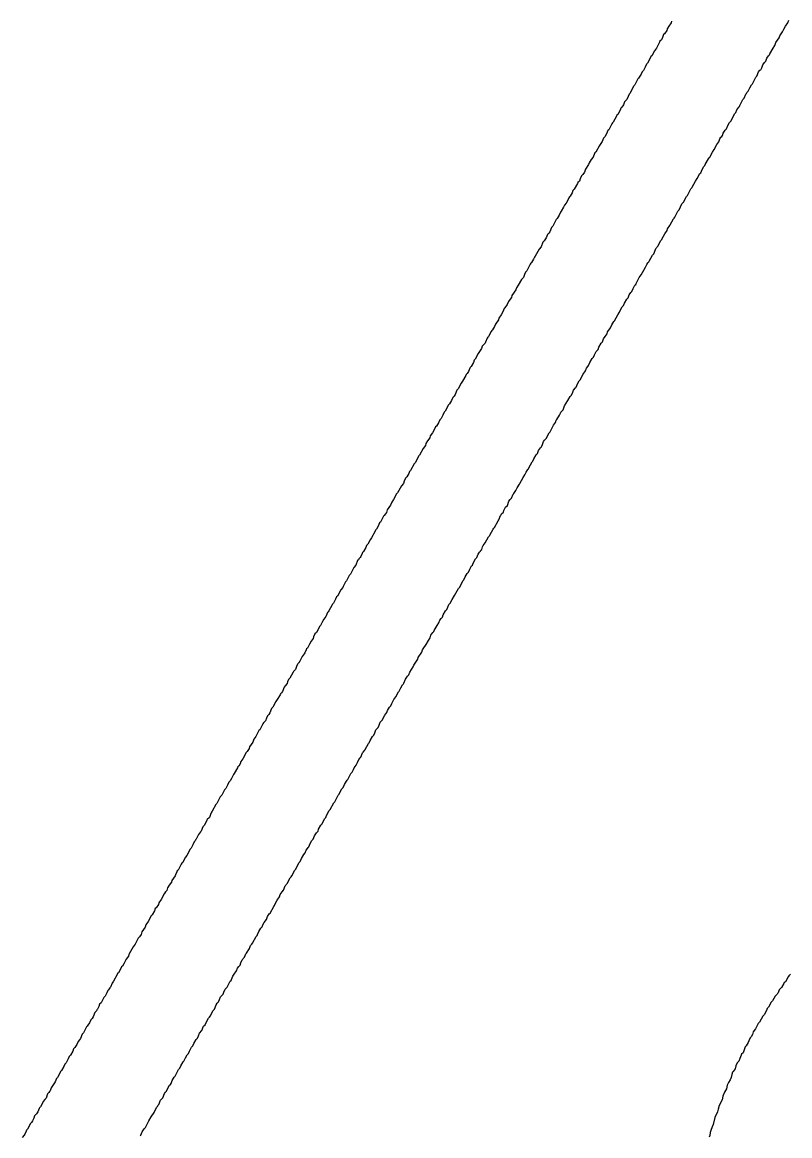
# Model space of a CAD drawing. Header units: inches. Extents: x 0 to 5379, y 0 to 5429.
# Drawn here: x 173.422 to 175.35, y 125.685 to 128.483 of the extents above; entities that cross this region are included whole.
import ezdxf

# ---------------------------------------------------------------- set-up
doc = ezdxf.new("R2010")
doc.units = ezdxf.units.IN
doc.layers.add('Bottom Overlay', color=54, linetype='Continuous')

msp = doc.modelspace()

# ---------------------------------------------------------------- linework, layer by layer
at = {"layer": 'Bottom Overlay'}
for p, q in [((175.0534, 128.4856), (175.0523, 128.4811)), ((175.3453, 128.4811), (175.3481, 128.4884)), ((175.041, 128.462), (175.0354, 128.4541)), ((175.0422, 128.4665), (175.041, 128.462)), ((175.0467, 128.4732), (175.0422, 128.4665)), ((175.0523, 128.4811), (175.0467, 128.4732)), ((175.325, 128.4484), (175.3323, 128.4591)), ((175.3323, 128.4591), (175.3351, 128.4653)), ((175.3351, 128.4653), (175.3396, 128.4732)), ((175.3396, 128.4732), (175.3453, 128.4811)), ((175.023, 128.4327), (175.0151, 128.418)), ((175.0241, 128.4349), (175.023, 128.4327)), ((175.0281, 128.4389), (175.0241, 128.4349)), ((175.0303, 128.4445), (175.0281, 128.4389)), ((175.0331, 128.4518), (175.0303, 128.4445)), ((175.0354, 128.4541), (175.0331, 128.4518)), ((175.3126, 128.4248), (175.3154, 128.4321)), ((175.3154, 128.4321), (175.3239, 128.4439)), ((175.3239, 128.4439), (175.325, 128.4484)), ((175.0038, 128.3988), (175.0016, 128.3966)), ((175.0106, 128.4112), (175.0038, 128.3988)), ((175.0151, 128.418), (175.0106, 128.4112)), ((175.2929, 128.3927), (175.2968, 128.3988)), ((175.2968, 128.3988), (175.2991, 128.4011)), ((175.2991, 128.4011), (175.3002, 128.4034)), ((175.3002, 128.4034), (175.3081, 128.418)), ((175.3081, 128.418), (175.3126, 128.4248)), ((174.9903, 128.3774), (174.9869, 128.3696)), ((174.9926, 128.3797), (174.9903, 128.3774)), ((175.0005, 128.3943), (174.9926, 128.3797)), ((175.0016, 128.3966), (175.0005, 128.3943)), ((175.2799, 128.3684), (175.2827, 128.3757)), ((175.2827, 128.3757), (175.2867, 128.3819)), ((175.2867, 128.3819), (175.2901, 128.3853)), ((175.2901, 128.3853), (175.2929, 128.3927)), ((174.9723, 128.3448), (174.97, 128.3425)), ((174.9768, 128.3526), (174.9723, 128.3448)), ((174.9791, 128.3583), (174.9768, 128.3526)), ((174.9824, 128.3617), (174.9791, 128.3583)), ((174.9869, 128.3696), (174.9824, 128.3617)), ((175.2563, 128.3279), (175.2653, 128.3448)), ((175.2653, 128.3448), (175.2675, 128.347)), ((175.2675, 128.347), (175.272, 128.3583)), ((175.272, 128.3583), (175.2749, 128.3622)), ((175.2749, 128.3622), (175.2771, 128.3634)), ((175.2771, 128.3634), (175.2799, 128.3684)), ((174.9576, 128.3211), (174.9486, 128.3042)), ((174.9588, 128.3234), (174.9576, 128.3211)), ((174.961, 128.3256), (174.9588, 128.3234)), ((174.9689, 128.3403), (174.961, 128.3256)), ((174.97, 128.3425), (174.9689, 128.3403)), ((175.2461, 128.3098), (175.2495, 128.3177)), ((175.2495, 128.3177), (175.254, 128.3256)), ((175.254, 128.3256), (175.2563, 128.3279)), ((174.9413, 128.289), (174.9351, 128.2828)), ((174.9441, 128.2963), (174.9413, 128.289)), ((174.9464, 128.3019), (174.9441, 128.2963)), ((174.9486, 128.3042), (174.9464, 128.3019)), ((175.2247, 128.2738), (175.2326, 128.2884)), ((175.2326, 128.2884), (175.236, 128.2918)), ((175.236, 128.2918), (175.2399, 128.3025)), ((175.2399, 128.3025), (175.2416, 128.3042)), ((175.2416, 128.3042), (175.2427, 128.3064)), ((175.2427, 128.3064), (175.2461, 128.3098)), ((174.925, 128.2648), (174.9216, 128.2569)), ((174.9261, 128.267), (174.925, 128.2648)), ((174.9283, 128.2693), (174.9261, 128.267)), ((174.9323, 128.2755), (174.9283, 128.2693)), ((174.9351, 128.2828), (174.9323, 128.2755)), ((175.2146, 128.2557), (175.2174, 128.2631)), ((175.2174, 128.2631), (175.2219, 128.2698)), ((175.2219, 128.2698), (175.2236, 128.2715)), ((175.2236, 128.2715), (175.2247, 128.2738)), ((174.9069, 128.2321), (174.9047, 128.2298)), ((174.9148, 128.2467), (174.9069, 128.2321)), ((174.9159, 128.249), (174.9148, 128.2467)), ((174.9182, 128.2512), (174.9159, 128.249)), ((174.9216, 128.2569), (174.9182, 128.2512)), ((175.1954, 128.2253), (175.1988, 128.2309)), ((175.1988, 128.2309), (175.2033, 128.2355)), ((175.2033, 128.2355), (175.2056, 128.2411)), ((175.2056, 128.2411), (175.2123, 128.2535)), ((175.2123, 128.2535), (175.2146, 128.2557)), ((174.8934, 128.2107), (174.89, 128.2028)), ((174.8957, 128.2129), (174.8934, 128.2107)), ((174.9036, 128.2276), (174.8957, 128.2129)), ((174.9047, 128.2298), (174.9036, 128.2276)), ((175.1808, 128.1983), (175.183, 128.2039)), ((175.183, 128.2039), (175.1875, 128.2118)), ((175.1875, 128.2118), (175.1909, 128.2152)), ((175.1909, 128.2152), (175.1954, 128.2253)), ((174.8743, 128.1757), (174.872, 128.1735)), ((174.8788, 128.1836), (174.8743, 128.1757)), ((174.8821, 128.1915), (174.8788, 128.1836)), ((174.8855, 128.1949), (174.8821, 128.1915)), ((174.89, 128.2028), (174.8855, 128.1949)), ((175.1605, 128.1633), (175.1672, 128.1757)), ((175.1672, 128.1757), (175.1717, 128.1825)), ((175.1717, 128.1825), (175.1746, 128.1898)), ((175.1746, 128.1898), (175.1774, 128.1938)), ((175.1774, 128.1938), (175.1796, 128.196)), ((175.1796, 128.196), (175.1808, 128.1983)), ((174.8607, 128.1543), (174.8574, 128.1464)), ((174.863, 128.1566), (174.8607, 128.1543)), ((174.872, 128.1735), (174.863, 128.1566)), ((175.1492, 128.1442), (175.156, 128.1566)), ((175.156, 128.1566), (175.1605, 128.1633)), ((174.845, 128.125), (174.8371, 128.1138)), ((174.8461, 128.1295), (174.845, 128.125)), ((174.8512, 128.138), (174.8461, 128.1295)), ((174.8562, 128.1442), (174.8512, 128.138)), ((174.8574, 128.1464), (174.8562, 128.1442)), ((175.1301, 128.1126), (175.1346, 128.1205)), ((175.1346, 128.1205), (175.1368, 128.1228)), ((175.1368, 128.1228), (175.1379, 128.125)), ((175.1379, 128.125), (175.1458, 128.1397)), ((175.1458, 128.1397), (175.1481, 128.1419)), ((175.1481, 128.1419), (175.1492, 128.1442)), ((174.8269, 128.0969), (174.8241, 128.0895)), ((174.8303, 128.1002), (174.8269, 128.0969)), ((174.8343, 128.1064), (174.8303, 128.1002)), ((174.8371, 128.1138), (174.8343, 128.1064)), ((175.1177, 128.0901), (175.1244, 128.1025)), ((175.1244, 128.1025), (175.1267, 128.1047)), ((175.1267, 128.1047), (175.1301, 128.1126)), ((174.8089, 128.063), (174.8055, 128.0597)), ((174.8168, 128.0777), (174.8089, 128.063)), ((174.8179, 128.0799), (174.8168, 128.0777)), ((174.8219, 128.0839), (174.8179, 128.0799)), ((174.8241, 128.0895), (174.8219, 128.0839)), ((175.094, 128.0495), (175.1019, 128.0642)), ((175.1019, 128.0642), (175.1041, 128.0664)), ((175.1041, 128.0664), (175.1053, 128.0687)), ((175.1053, 128.0687), (175.1131, 128.0833)), ((175.1131, 128.0833), (175.1177, 128.0901)), ((174.7954, 128.0416), (174.792, 128.0337)), ((174.7965, 128.0439), (174.7954, 128.0416)), ((174.7988, 128.0461), (174.7965, 128.0439)), ((174.8033, 128.054), (174.7988, 128.0461)), ((174.8055, 128.0597), (174.8033, 128.054)), ((175.0839, 128.0315), (175.0872, 128.0394)), ((175.0872, 128.0394), (175.0906, 128.045)), ((175.0906, 128.045), (175.0929, 128.0473)), ((175.0929, 128.0473), (175.094, 128.0495)), ((174.7762, 128.0078), (174.774, 128.0056)), ((174.7819, 128.018), (174.7762, 128.0078)), ((174.7841, 128.0236), (174.7819, 128.018)), ((174.7886, 128.0281), (174.7841, 128.0236)), ((174.792, 128.0337), (174.7886, 128.0281)), ((175.0613, 127.9932), (175.0692, 128.0078)), ((175.0692, 128.0078), (175.0726, 128.0112)), ((175.0726, 128.0112), (175.076, 128.0191)), ((175.076, 128.0191), (175.0788, 128.0264)), ((175.0788, 128.0264), (175.0839, 128.0315)), ((174.7627, 127.9853), (174.7548, 127.9706)), ((174.7638, 127.9875), (174.7627, 127.9853)), ((174.7661, 127.9898), (174.7638, 127.9875)), ((174.7706, 127.9977), (174.7661, 127.9898)), ((174.774, 128.0056), (174.7706, 127.9977)), ((175.05, 127.974), (175.0579, 127.9887)), ((175.0579, 127.9887), (175.0602, 127.9909)), ((175.0602, 127.9909), (175.0613, 127.9932)), ((174.7447, 127.9526), (174.7413, 127.9492)), ((174.7475, 127.9566), (174.7447, 127.9526)), ((174.7514, 127.9673), (174.7475, 127.9566)), ((174.7548, 127.9706), (174.7514, 127.9673)), ((175.0298, 127.9391), (175.0365, 127.9515)), ((175.0365, 127.9515), (175.0422, 127.9594)), ((175.0422, 127.9594), (175.0433, 127.9639)), ((175.0433, 127.9639), (175.0489, 127.9718)), ((175.0489, 127.9718), (175.05, 127.974)), ((174.73, 127.9301), (174.7255, 127.9188)), ((174.7334, 127.9335), (174.73, 127.9301)), ((174.7379, 127.9413), (174.7334, 127.9335)), ((174.7413, 127.9492), (174.7379, 127.9413)), ((175.0196, 127.9211), (175.0219, 127.9267)), ((175.0219, 127.9267), (175.0264, 127.9346)), ((175.0264, 127.9346), (175.0286, 127.9368)), ((175.0286, 127.9368), (175.0298, 127.9391)), ((174.7109, 127.8951), (174.7086, 127.8929)), ((174.7204, 127.9126), (174.7109, 127.8951)), ((174.7255, 127.9188), (174.7204, 127.9126)), ((174.9971, 127.8828), (175.005, 127.8974)), ((175.005, 127.8974), (175.0084, 127.9008)), ((175.0084, 127.9008), (175.0129, 127.9121)), ((175.0129, 127.9121), (175.014, 127.9143)), ((175.014, 127.9143), (175.0162, 127.9166)), ((175.0162, 127.9166), (175.0174, 127.9188)), ((175.0174, 127.9188), (175.0196, 127.9211)), ((174.6985, 127.8749), (174.6895, 127.858)), ((174.6996, 127.8771), (174.6985, 127.8749)), ((174.7018, 127.8794), (174.6996, 127.8771)), ((174.7064, 127.8873), (174.7018, 127.8794)), ((174.7086, 127.8929), (174.7064, 127.8873)), ((174.9881, 127.867), (174.9909, 127.8743)), ((174.9909, 127.8743), (174.9937, 127.8782)), ((174.9937, 127.8782), (174.996, 127.8805)), ((174.996, 127.8805), (174.9971, 127.8828)), ((174.681, 127.8416), (174.6759, 127.8366)), ((174.6838, 127.8489), (174.681, 127.8416)), ((174.6861, 127.8546), (174.6838, 127.8489)), ((174.6895, 127.858), (174.6861, 127.8546)), ((174.9644, 127.8264), (174.9723, 127.8411)), ((174.9723, 127.8411), (174.9768, 127.8478)), ((174.9768, 127.8478), (174.9836, 127.8602)), ((174.9836, 127.8602), (174.9881, 127.867)), ((174.6635, 127.8151), (174.6624, 127.8106)), ((174.668, 127.8219), (174.6635, 127.8151)), ((174.6759, 127.8366), (174.668, 127.8219)), ((174.9531, 127.8061), (174.9565, 127.814)), ((174.9565, 127.814), (174.961, 127.8219)), ((174.961, 127.8219), (174.9633, 127.8242)), ((174.9633, 127.8242), (174.9644, 127.8264)), ((174.6455, 127.7836), (174.6433, 127.7813)), ((174.6511, 127.7915), (174.6455, 127.7836)), ((174.6523, 127.796), (174.6511, 127.7915)), ((174.6624, 127.8106), (174.6523, 127.796)), ((174.9351, 127.7768), (174.9407, 127.787)), ((174.9407, 127.787), (174.9441, 127.7904)), ((174.9441, 127.7904), (174.9469, 127.7977)), ((174.9469, 127.7977), (174.9509, 127.8039)), ((174.9509, 127.8039), (174.9531, 127.8061)), ((174.6297, 127.7554), (174.6252, 127.7475)), ((174.6331, 127.7633), (174.6297, 127.7554)), ((174.6348, 127.765), (174.6331, 127.7633)), ((174.6404, 127.774), (174.6348, 127.765)), ((174.6433, 127.7813), (174.6404, 127.774)), ((174.9227, 127.7543), (174.925, 127.7599)), ((174.925, 127.7599), (174.9295, 127.7678)), ((174.9295, 127.7678), (174.9329, 127.7712)), ((174.9329, 127.7712), (174.9351, 127.7768)), ((174.6185, 127.7351), (174.6111, 127.7244)), ((174.6196, 127.7396), (174.6185, 127.7351)), ((174.6252, 127.7475), (174.6196, 127.7396)), ((174.903, 127.7222), (174.9086, 127.7312)), ((174.9086, 127.7312), (174.9103, 127.7329)), ((174.9103, 127.7329), (174.9182, 127.7475)), ((174.9182, 127.7475), (174.9227, 127.7543)), ((174.6004, 127.7058), (174.5937, 127.6934)), ((174.6016, 127.7081), (174.6004, 127.7058)), ((174.6038, 127.7103), (174.6016, 127.7081)), ((174.6083, 127.7182), (174.6038, 127.7103)), ((174.6111, 127.7244), (174.6083, 127.7182)), ((174.8867, 127.6934), (174.8912, 127.7002)), ((174.8912, 127.7002), (174.8923, 127.7047)), ((174.8923, 127.7047), (174.8979, 127.7126)), ((174.8979, 127.7126), (174.9002, 127.7149)), ((174.9002, 127.7149), (174.903, 127.7222)), ((174.5847, 127.6765), (174.5796, 127.6703)), ((174.5858, 127.6788), (174.5847, 127.6765)), ((174.5903, 127.6889), (174.5858, 127.6788)), ((174.5914, 127.6912), (174.5903, 127.6889)), ((174.5937, 127.6934), (174.5914, 127.6912)), ((174.8709, 127.6664), (174.8765, 127.6765)), ((174.8765, 127.6765), (174.8799, 127.6799)), ((174.8799, 127.6799), (174.8827, 127.6872)), ((174.8827, 127.6872), (174.8867, 127.6934)), ((174.5678, 127.6506), (174.5599, 127.636)), ((174.5689, 127.6529), (174.5678, 127.6506)), ((174.5711, 127.6551), (174.5689, 127.6529)), ((174.5756, 127.663), (174.5711, 127.6551)), ((174.5779, 127.6686), (174.5756, 127.663)), ((174.5796, 127.6703), (174.5779, 127.6686)), ((174.8574, 127.6416), (174.8596, 127.6472)), ((174.8596, 127.6472), (174.8641, 127.6551)), ((174.8641, 127.6551), (174.8675, 127.6585)), ((174.8675, 127.6585), (174.8686, 127.6608)), ((174.8686, 127.6608), (174.8709, 127.6664)), ((174.5475, 127.6157), (174.5463, 127.6134)), ((174.5497, 127.6179), (174.5475, 127.6157)), ((174.5554, 127.6281), (174.5497, 127.6179)), ((174.5576, 127.6337), (174.5554, 127.6281)), ((174.5599, 127.636), (174.5576, 127.6337)), ((174.8399, 127.614), (174.8427, 127.6179)), ((174.8427, 127.6179), (174.845, 127.6202)), ((174.845, 127.6202), (174.8483, 127.6281)), ((174.8483, 127.6281), (174.854, 127.6382)), ((174.854, 127.6382), (174.8574, 127.6416)), ((174.5362, 127.5954), (174.5283, 127.5808)), ((174.5373, 127.5977), (174.5362, 127.5954)), ((174.5396, 127.5999), (174.5373, 127.5977)), ((174.543, 127.6055), (174.5396, 127.5999)), ((174.5463, 127.6134), (174.543, 127.6055)), ((174.8247, 127.5853), (174.8269, 127.5909)), ((174.8269, 127.5909), (174.8314, 127.5988)), ((174.8314, 127.5988), (174.8371, 127.6067)), ((174.8371, 127.6067), (174.8399, 127.614)), ((174.517, 127.5616), (174.5137, 127.5582)), ((174.5249, 127.5762), (174.517, 127.5616)), ((174.5261, 127.5785), (174.5249, 127.5762)), ((174.5283, 127.5808), (174.5261, 127.5785)), ((174.8066, 127.5582), (174.8117, 127.5644)), ((174.8117, 127.5644), (174.8134, 127.5661)), ((174.8134, 127.5661), (174.8168, 127.574)), ((174.8168, 127.574), (174.8213, 127.5819)), ((174.8213, 127.5819), (174.8247, 127.5853)), ((174.5001, 127.5323), (174.4956, 127.5244)), ((174.5035, 127.5402), (174.5001, 127.5323)), ((174.5069, 127.5436), (174.5035, 127.5402)), ((174.5097, 127.5475), (174.5069, 127.5436)), ((174.5137, 127.5582), (174.5097, 127.5475)), ((174.7841, 127.5188), (174.7931, 127.5323)), ((174.7931, 127.5323), (174.7988, 127.5424)), ((174.7988, 127.5424), (174.8021, 127.5458)), ((174.8021, 127.5458), (174.8055, 127.5537)), ((174.8055, 127.5537), (174.8066, 127.5582)), ((174.4844, 127.5053), (174.4821, 127.503)), ((174.4889, 127.5131), (174.4844, 127.5053)), ((174.4923, 127.521), (174.4889, 127.5131)), ((174.4956, 127.5244), (174.4923, 127.521)), ((174.7751, 127.503), (174.7807, 127.5086)), ((174.7807, 127.5086), (174.783, 127.5143)), ((174.783, 127.5143), (174.7841, 127.5188)), ((174.4675, 127.476), (174.463, 127.4681)), ((174.4708, 127.4838), (174.4675, 127.476)), ((174.4742, 127.4872), (174.4708, 127.4838)), ((174.4787, 127.4951), (174.4742, 127.4872)), ((174.4821, 127.503), (174.4787, 127.4951)), ((174.7571, 127.4703), (174.7616, 127.4771)), ((174.7616, 127.4771), (174.7638, 127.4827)), ((174.7638, 127.4827), (174.765, 127.485)), ((174.765, 127.485), (174.7717, 127.4951)), ((174.7717, 127.4951), (174.774, 127.5008)), ((174.774, 127.5008), (174.7751, 127.503)), ((174.4528, 127.4512), (174.4472, 127.4433)), ((174.4596, 127.4636), (174.4528, 127.4512)), ((174.4607, 127.4658), (174.4596, 127.4636)), ((174.463, 127.4681), (174.4607, 127.4658)), ((174.7379, 127.4365), (174.7458, 127.4512)), ((174.7458, 127.4512), (174.7481, 127.4534)), ((174.7481, 127.4534), (174.7571, 127.4703)), ((174.4348, 127.4196), (174.4292, 127.4117)), ((174.4359, 127.4241), (174.4348, 127.4196)), ((174.4404, 127.4309), (174.4359, 127.4241)), ((174.4461, 127.4388), (174.4404, 127.4309)), ((174.4472, 127.4433), (174.4461, 127.4388)), ((174.7266, 127.4162), (174.7289, 127.4219)), ((174.7289, 127.4219), (174.7317, 127.4292)), ((174.7317, 127.4292), (174.7345, 127.4331)), ((174.7345, 127.4331), (174.7379, 127.4365)), ((174.4179, 127.3926), (174.4168, 127.3903)), ((174.4201, 127.3948), (174.4179, 127.3926)), ((174.4292, 127.4117), (174.4201, 127.3948)), ((174.7075, 127.3858), (174.7131, 127.396)), ((174.7131, 127.396), (174.7165, 127.3993)), ((174.7165, 127.3993), (174.7193, 127.4067)), ((174.7193, 127.4067), (174.7238, 127.4134)), ((174.7238, 127.4134), (174.7266, 127.4162)), ((174.4066, 127.3734), (174.3976, 127.3565)), ((174.4089, 127.3757), (174.4066, 127.3734)), ((174.4168, 127.3903), (174.4089, 127.3757)), ((174.6951, 127.3633), (174.703, 127.3779)), ((174.703, 127.3779), (174.7052, 127.3802)), ((174.7052, 127.3802), (174.7075, 127.3858)), ((174.3852, 127.3374), (174.3818, 127.3295)), ((174.3886, 127.3407), (174.3852, 127.3374)), ((174.3931, 127.3486), (174.3886, 127.3407)), ((174.3953, 127.3543), (174.3931, 127.3486)), ((174.3976, 127.3565), (174.3953, 127.3543)), ((174.6725, 127.3238), (174.6804, 127.3385)), ((174.6804, 127.3385), (174.6849, 127.3452)), ((174.6849, 127.3452), (174.6878, 127.3526)), ((174.6878, 127.3526), (174.6923, 127.3593)), ((174.6923, 127.3593), (174.694, 127.361)), ((174.694, 127.361), (174.6951, 127.3633)), ((174.3745, 127.3176), (174.3649, 127.3002)), ((174.3796, 127.3238), (174.3745, 127.3176)), ((174.3818, 127.3295), (174.3796, 127.3238)), ((174.6624, 127.3058), (174.6652, 127.3131)), ((174.6652, 127.3131), (174.6709, 127.3221)), ((174.6709, 127.3221), (174.6725, 127.3238)), ((174.3548, 127.2833), (174.3503, 127.2765)), ((174.3627, 127.2979), (174.3548, 127.2833)), ((174.3649, 127.3002), (174.3627, 127.2979)), ((174.6449, 127.2793), (174.6478, 127.2833)), ((174.6478, 127.2833), (174.6511, 127.2866)), ((174.6511, 127.2866), (174.6557, 127.2968)), ((174.6557, 127.2968), (174.6568, 127.299)), ((174.6568, 127.299), (174.659, 127.3013)), ((174.659, 127.3013), (174.6602, 127.3036)), ((174.6602, 127.3036), (174.6624, 127.3058)), ((174.339, 127.2574), (174.3373, 127.2512)), ((174.3475, 127.2692), (174.339, 127.2574)), ((174.3503, 127.2765), (174.3475, 127.2692)), ((174.6264, 127.2472), (174.6309, 127.2517)), ((174.6309, 127.2517), (174.632, 127.2562)), ((174.632, 127.2562), (174.6365, 127.2641)), ((174.6365, 127.2641), (174.641, 127.2686)), ((174.641, 127.2686), (174.6449, 127.2793)), ((174.3198, 127.2247), (174.3165, 127.2168)), ((174.3221, 127.2269), (174.3198, 127.2247)), ((174.33, 127.2416), (174.3221, 127.2269)), ((174.3311, 127.2438), (174.33, 127.2416)), ((174.3345, 127.2472), (174.3311, 127.2438)), ((174.3373, 127.2512), (174.3345, 127.2472)), ((174.6083, 127.2134), (174.6173, 127.2303)), ((174.6173, 127.2303), (174.6196, 127.2326)), ((174.6196, 127.2326), (174.6235, 127.2433)), ((174.6235, 127.2433), (174.6252, 127.245)), ((174.6252, 127.245), (174.6264, 127.2472)), ((174.3086, 127.2044), (174.2996, 127.1875)), ((174.3097, 127.2066), (174.3086, 127.2044)), ((174.312, 127.2089), (174.3097, 127.2066)), ((174.3165, 127.2168), (174.312, 127.2089)), ((174.5971, 127.1942), (174.6049, 127.2089)), ((174.6049, 127.2089), (174.6072, 127.2112)), ((174.6072, 127.2112), (174.6083, 127.2134)), ((174.2872, 127.1683), (174.2849, 127.1627)), ((174.2905, 127.1717), (174.2872, 127.1683)), ((174.2962, 127.1819), (174.2905, 127.1717)), ((174.2996, 127.1875), (174.2962, 127.1819)), ((174.5785, 127.1644), (174.5801, 127.1683)), ((174.5801, 127.1683), (174.5852, 127.1745)), ((174.5852, 127.1745), (174.5937, 127.1897)), ((174.5937, 127.1897), (174.5959, 127.192)), ((174.5959, 127.192), (174.5971, 127.1942)), ((174.2725, 127.1402), (174.2714, 127.1379)), ((174.2759, 127.148), (174.2725, 127.1402)), ((174.277, 127.1503), (174.2759, 127.148)), ((174.2793, 127.1526), (174.277, 127.1503)), ((174.2849, 127.1627), (174.2793, 127.1526)), ((174.5644, 127.1379), (174.5678, 127.1458)), ((174.5678, 127.1458), (174.5711, 127.1514)), ((174.5711, 127.1514), (174.5734, 127.1537)), ((174.5734, 127.1537), (174.5745, 127.1559)), ((174.5745, 127.1559), (174.5768, 127.1582)), ((174.5768, 127.1582), (174.5785, 127.1644)), ((174.2551, 127.1126), (174.2522, 127.1064)), ((174.2601, 127.1187), (174.2551, 127.1126)), ((174.2646, 127.13), (174.2601, 127.1187)), ((174.2669, 127.1323), (174.2646, 127.13)), ((174.268, 127.1345), (174.2669, 127.1323)), ((174.2714, 127.1379), (174.268, 127.1345)), ((174.5463, 127.1086), (174.5508, 127.1165)), ((174.5508, 127.1165), (174.5531, 127.1187)), ((174.5531, 127.1187), (174.5542, 127.121)), ((174.5542, 127.121), (174.5576, 127.1289)), ((174.5576, 127.1289), (174.561, 127.1345)), ((174.561, 127.1345), (174.5644, 127.1379)), ((174.2404, 127.0855), (174.2365, 127.0793)), ((174.2432, 127.0928), (174.2404, 127.0855)), ((174.2466, 127.0962), (174.2432, 127.0928)), ((174.2522, 127.1064), (174.2466, 127.0962)), ((174.5317, 127.0816), (174.5351, 127.0895)), ((174.5351, 127.0895), (174.5396, 127.0973)), ((174.5396, 127.0973), (174.543, 127.1007)), ((174.543, 127.1007), (174.5463, 127.1086)), ((174.2224, 127.0562), (174.2139, 127.041)), ((174.2274, 127.0624), (174.2224, 127.0562)), ((174.2286, 127.0647), (174.2274, 127.0624)), ((174.2331, 127.0748), (174.2286, 127.0647)), ((174.2342, 127.0771), (174.2331, 127.0748)), ((174.2365, 127.0793), (174.2342, 127.0771)), ((174.5114, 127.0478), (174.5182, 127.0602)), ((174.5182, 127.0602), (174.5216, 127.0635)), ((174.5216, 127.0635), (174.5244, 127.0709)), ((174.5244, 127.0709), (174.53, 127.0799)), ((174.53, 127.0799), (174.5317, 127.0816)), ((174.2094, 127.0331), (174.2038, 127.023)), ((174.2117, 127.0387), (174.2094, 127.0331)), ((174.2139, 127.041), (174.2117, 127.0387)), ((174.499, 127.0263), (174.5024, 127.032)), ((174.5024, 127.032), (174.508, 127.0421)), ((174.508, 127.0421), (174.5114, 127.0478)), ((174.1903, 127.0016), (174.1891, 126.9993)), ((174.1925, 127.0038), (174.1903, 127.0016)), ((174.2004, 127.0185), (174.1925, 127.0038)), ((174.2015, 127.0207), (174.2004, 127.0185)), ((174.2038, 127.023), (174.2015, 127.0207)), ((174.4799, 126.9937), (174.4855, 127.0038)), ((174.4855, 127.0038), (174.4889, 127.0072)), ((174.4889, 127.0072), (174.4911, 127.0128)), ((174.4911, 127.0128), (174.4939, 127.0201)), ((174.4939, 127.0201), (174.4979, 127.0241)), ((174.4979, 127.0241), (174.499, 127.0263)), ((174.1767, 126.9768), (174.1711, 126.9666)), ((174.1796, 126.983), (174.1767, 126.9768)), ((174.1846, 126.9892), (174.1796, 126.983)), ((174.1858, 126.9914), (174.1846, 126.9892)), ((174.1891, 126.9993), (174.1858, 126.9914)), ((174.4641, 126.9666), (174.4686, 126.9734)), ((174.4686, 126.9734), (174.4714, 126.9807)), ((174.4714, 126.9807), (174.4742, 126.9847)), ((174.4742, 126.9847), (174.4776, 126.988)), ((174.4776, 126.988), (174.4799, 126.9937)), ((174.1576, 126.9463), (174.1542, 126.9385)), ((174.161, 126.9497), (174.1576, 126.9463)), ((174.1677, 126.9621), (174.161, 126.9497)), ((174.1688, 126.9644), (174.1677, 126.9621)), ((174.1711, 126.9666), (174.1688, 126.9644)), ((174.4489, 126.9424), (174.4534, 126.9492)), ((174.4534, 126.9492), (174.4562, 126.952)), ((174.4562, 126.952), (174.4573, 126.9542)), ((174.4573, 126.9542), (174.4641, 126.9666)), ((174.1441, 126.9204), (174.1384, 126.9103)), ((174.148, 126.9277), (174.1441, 126.9204)), ((174.1531, 126.9339), (174.148, 126.9277)), ((174.1542, 126.9385), (174.1531, 126.9339)), ((174.4292, 126.908), (174.437, 126.9193)), ((174.437, 126.9193), (174.4427, 126.9294)), ((174.4427, 126.9294), (174.4472, 126.9362)), ((174.4472, 126.9362), (174.4489, 126.9424)), ((174.1255, 126.8894), (174.1226, 126.8844)), ((174.1305, 126.8956), (174.1255, 126.8894)), ((174.1317, 126.8979), (174.1305, 126.8956)), ((174.135, 126.9058), (174.1317, 126.8979)), ((174.1362, 126.908), (174.135, 126.9058)), ((174.1384, 126.9103), (174.1362, 126.908)), ((174.4168, 126.8866), (174.4258, 126.9001)), ((174.4258, 126.9001), (174.428, 126.9058)), ((174.428, 126.9058), (174.4292, 126.908)), ((174.1114, 126.8641), (174.1086, 126.8568)), ((174.1136, 126.8697), (174.1114, 126.8641)), ((174.1159, 126.872), (174.1136, 126.8697)), ((174.117, 126.8742), (174.1159, 126.872)), ((174.1198, 126.877), (174.117, 126.8742)), ((174.1226, 126.8844), (174.1198, 126.877)), ((174.3999, 126.8562), (174.4044, 126.863)), ((174.4044, 126.863), (174.4055, 126.8675)), ((174.4055, 126.8675), (174.4156, 126.8821)), ((174.4156, 126.8821), (174.4168, 126.8866)), ((174.0945, 126.8348), (174.0911, 126.8314)), ((174.1024, 126.8494), (174.0945, 126.8348)), ((174.1035, 126.8517), (174.1024, 126.8494)), ((174.1086, 126.8568), (174.1035, 126.8517)), ((174.3807, 126.8224), (174.3852, 126.8325)), ((174.3852, 126.8325), (174.3863, 126.8348)), ((174.3863, 126.8348), (174.3886, 126.837)), ((174.3886, 126.837), (174.3897, 126.8393)), ((174.3897, 126.8393), (174.3931, 126.8427)), ((174.3931, 126.8427), (174.3959, 126.85)), ((174.3959, 126.85), (174.3999, 126.8562)), ((174.0798, 126.8122), (174.0759, 126.8015)), ((174.0826, 126.8151), (174.0798, 126.8122)), ((174.0877, 126.8213), (174.0826, 126.8151)), ((174.0888, 126.8258), (174.0877, 126.8213)), ((174.0911, 126.8314), (174.0888, 126.8258)), ((174.3694, 126.8021), (174.3728, 126.81)), ((174.3728, 126.81), (174.3773, 126.8179)), ((174.3773, 126.8179), (174.3796, 126.8201)), ((174.3796, 126.8201), (174.3807, 126.8224)), ((174.0595, 126.7762), (174.0517, 126.7615)), ((174.0607, 126.7784), (174.0595, 126.7762)), ((174.0629, 126.7807), (174.0607, 126.7784)), ((174.0697, 126.7931), (174.0629, 126.7807)), ((174.0708, 126.7953), (174.0697, 126.7931)), ((174.0731, 126.7976), (174.0708, 126.7953)), ((174.0759, 126.8015), (174.0731, 126.7976)), ((174.3503, 126.7706), (174.3559, 126.7807)), ((174.3559, 126.7807), (174.3604, 126.7875)), ((174.3604, 126.7875), (174.3672, 126.7999)), ((174.3672, 126.7999), (174.3694, 126.8021)), ((174.0483, 126.7582), (174.0443, 126.7475)), ((174.0517, 126.7615), (174.0483, 126.7582)), ((174.3334, 126.7413), (174.3379, 126.748)), ((174.3379, 126.748), (174.3401, 126.7536)), ((174.3401, 126.7536), (174.3446, 126.7615)), ((174.3446, 126.7615), (174.348, 126.7649)), ((174.348, 126.7649), (174.3503, 126.7706)), ((174.028, 126.7221), (174.0269, 126.7198)), ((174.0331, 126.7272), (174.028, 126.7221)), ((174.0359, 126.7345), (174.0331, 126.7272)), ((174.0381, 126.7401), (174.0359, 126.7345)), ((174.0415, 126.7435), (174.0381, 126.7401)), ((174.0443, 126.7475), (174.0415, 126.7435)), ((174.3187, 126.7165), (174.3215, 126.7238)), ((174.3215, 126.7238), (174.3266, 126.7289)), ((174.3266, 126.7289), (174.3334, 126.7413)), ((174.0167, 126.7029), (174.0088, 126.6883)), ((174.019, 126.7052), (174.0167, 126.7029)), ((174.0269, 126.7198), (174.019, 126.7052)), ((174.3052, 126.6917), (174.3075, 126.6973)), ((174.3075, 126.6973), (174.3103, 126.7046)), ((174.3103, 126.7046), (174.3165, 126.7108)), ((174.3165, 126.7108), (174.3187, 126.7165)), ((174.0015, 126.6742), (173.9931, 126.6624)), ((174.0043, 126.6815), (174.0015, 126.6742)), ((174.0088, 126.6883), (174.0043, 126.6815)), ((174.2838, 126.6556), (174.2917, 126.6703)), ((174.2917, 126.6703), (174.2939, 126.6725)), ((174.2939, 126.6725), (174.2962, 126.6781)), ((174.2962, 126.6781), (174.3018, 126.6883)), ((174.3018, 126.6883), (174.3052, 126.6917)), ((173.9829, 126.6443), (173.9762, 126.6319)), ((173.984, 126.6466), (173.9829, 126.6443)), ((173.9874, 126.65), (173.984, 126.6466)), ((173.9919, 126.6579), (173.9874, 126.65)), ((173.9931, 126.6624), (173.9919, 126.6579)), ((174.2714, 126.6342), (174.2725, 126.6365)), ((174.2725, 126.6365), (174.277, 126.6466)), ((174.277, 126.6466), (174.2782, 126.6489)), ((174.2782, 126.6489), (174.2827, 126.6534)), ((174.2827, 126.6534), (174.2838, 126.6556)), ((173.9626, 126.6094), (173.9547, 126.5948)), ((173.9638, 126.6117), (173.9626, 126.6094)), ((173.966, 126.6139), (173.9638, 126.6117)), ((173.9694, 126.6196), (173.966, 126.6139)), ((173.9716, 126.6252), (173.9694, 126.6196)), ((173.9762, 126.6319), (173.9716, 126.6252)), ((174.2539, 126.6055), (174.2556, 126.6094)), ((174.2556, 126.6094), (174.2607, 126.6156)), ((174.2607, 126.6156), (174.2646, 126.6229)), ((174.2646, 126.6229), (174.2674, 126.6303)), ((174.2674, 126.6303), (174.2714, 126.6342)), ((173.948, 126.5824), (173.9446, 126.5767)), ((173.9525, 126.5925), (173.948, 126.5824)), ((173.9547, 126.5948), (173.9525, 126.5925)), ((174.2387, 126.5779), (174.2398, 126.5801)), ((174.2398, 126.5801), (174.2477, 126.5948)), ((174.2477, 126.5948), (174.2511, 126.5981)), ((174.2511, 126.5981), (174.2539, 126.6055)), ((173.93, 126.5542), (173.9277, 126.5486)), ((173.9333, 126.5576), (173.93, 126.5542)), ((173.9378, 126.5655), (173.9333, 126.5576)), ((173.9412, 126.5734), (173.9378, 126.5655)), ((173.9446, 126.5767), (173.9412, 126.5734)), ((174.2218, 126.5508), (174.2252, 126.5564)), ((174.2252, 126.5564), (174.2286, 126.5598)), ((174.2286, 126.5598), (174.232, 126.5677)), ((174.232, 126.5677), (174.2365, 126.5756)), ((174.2365, 126.5756), (174.2387, 126.5779)), ((173.9198, 126.5362), (173.9108, 126.5193)), ((173.9209, 126.5384), (173.9198, 126.5362)), ((173.9232, 126.5407), (173.9209, 126.5384)), ((173.9277, 126.5486), (173.9232, 126.5407)), ((174.2072, 126.5238), (174.2162, 126.5407)), ((174.2162, 126.5407), (174.2184, 126.5429)), ((174.2184, 126.5429), (174.2218, 126.5508)), ((173.8973, 126.4979), (173.895, 126.4922)), ((173.8995, 126.5001), (173.8973, 126.4979)), ((173.9085, 126.517), (173.8995, 126.5001)), ((173.9108, 126.5193), (173.9085, 126.517)), ((174.1891, 126.4945), (174.1936, 126.5024)), ((174.1936, 126.5024), (174.1959, 126.5046)), ((174.1959, 126.5046), (174.2049, 126.5215)), ((174.2049, 126.5215), (174.2072, 126.5238)), ((173.8838, 126.4719), (173.8792, 126.464)), ((173.886, 126.4776), (173.8838, 126.4719)), ((173.8871, 126.4798), (173.886, 126.4776)), ((173.8922, 126.4849), (173.8871, 126.4798)), ((173.895, 126.4922), (173.8922, 126.4849)), ((174.1722, 126.4652), (174.1756, 126.4686)), ((174.1756, 126.4686), (174.1779, 126.4742)), ((174.1779, 126.4742), (174.1824, 126.4821)), ((174.1824, 126.4821), (174.1846, 126.4843)), ((174.1846, 126.4843), (174.1858, 126.4866)), ((174.1858, 126.4866), (174.1891, 126.4945)), ((173.8652, 126.4421), (173.8595, 126.4297)), ((173.8702, 126.4483), (173.8652, 126.4421)), ((173.8714, 126.4505), (173.8702, 126.4483)), ((173.8759, 126.4607), (173.8714, 126.4505)), ((173.8792, 126.464), (173.8759, 126.4607)), ((174.1565, 126.4381), (174.161, 126.446)), ((174.161, 126.446), (174.1655, 126.4505)), ((174.1655, 126.4505), (174.1666, 126.455)), ((174.1666, 126.455), (174.1722, 126.4652)), ((173.8511, 126.4156), (173.8466, 126.4077)), ((173.8545, 126.4235), (173.8511, 126.4156)), ((173.8567, 126.4257), (173.8545, 126.4235)), ((173.8578, 126.428), (173.8567, 126.4257)), ((173.8595, 126.4297), (173.8578, 126.428)), ((174.1418, 126.4111), (174.1452, 126.419)), ((174.1452, 126.419), (174.1497, 126.4269)), ((174.1497, 126.4269), (174.1531, 126.4302)), ((174.1531, 126.4302), (174.1565, 126.4381)), ((173.8319, 126.3852), (173.8285, 126.3773)), ((173.8353, 126.3886), (173.8319, 126.3852)), ((173.8398, 126.3964), (173.8353, 126.3886)), ((173.8432, 126.4043), (173.8398, 126.3964)), ((173.8466, 126.4077), (173.8432, 126.4043)), ((174.1238, 126.3818), (174.1294, 126.3919)), ((174.1294, 126.3919), (174.1328, 126.3953)), ((174.1328, 126.3953), (174.1356, 126.4026)), ((174.1356, 126.4026), (174.1384, 126.4066)), ((174.1384, 126.4066), (174.1407, 126.4088)), ((174.1407, 126.4088), (174.1418, 126.4111)), ((173.8218, 126.3671), (173.8139, 126.3525)), ((173.8229, 126.3694), (173.8218, 126.3671)), ((173.8252, 126.3716), (173.8229, 126.3694)), ((173.8285, 126.3773), (173.8252, 126.3716)), ((174.1091, 126.3547), (174.1103, 126.357)), ((174.1103, 126.357), (174.1181, 126.3716)), ((174.1181, 126.3716), (174.1204, 126.3739)), ((174.1204, 126.3739), (174.1238, 126.3818)), ((173.806, 126.3378), (173.7981, 126.3266)), ((173.8071, 126.3401), (173.806, 126.3378)), ((173.8105, 126.348), (173.8071, 126.3401)), ((173.8116, 126.3502), (173.8105, 126.348)), ((173.8139, 126.3525), (173.8116, 126.3502)), ((174.0877, 126.3187), (174.0956, 126.3333)), ((174.0956, 126.3333), (174.0979, 126.3356)), ((174.0979, 126.3356), (174.099, 126.3378)), ((174.099, 126.3378), (174.1069, 126.3525)), ((174.1069, 126.3525), (174.1091, 126.3547)), ((173.7852, 126.3012), (173.7823, 126.2973)), ((173.7868, 126.3074), (173.7852, 126.3012)), ((173.7914, 126.3142), (173.7868, 126.3074)), ((173.797, 126.3221), (173.7914, 126.3142)), ((173.7981, 126.3266), (173.797, 126.3221)), ((174.0748, 126.2978), (174.0787, 126.3018)), ((174.0787, 126.3018), (174.0826, 126.3125)), ((174.0826, 126.3125), (174.0843, 126.3142)), ((174.0843, 126.3142), (174.0855, 126.3164)), ((174.0855, 126.3164), (174.0877, 126.3187)), ((173.7711, 126.2781), (173.7654, 126.2702)), ((173.779, 126.2928), (173.7711, 126.2781)), ((173.7801, 126.295), (173.779, 126.2928)), ((173.7823, 126.2973), (173.7801, 126.295)), ((174.059, 126.2708), (174.0629, 126.277)), ((174.0629, 126.277), (174.0686, 126.2849)), ((174.0686, 126.2849), (174.0703, 126.2911)), ((174.0703, 126.2911), (174.0748, 126.2978)), ((173.7542, 126.2499), (173.7485, 126.2398)), ((173.7564, 126.2556), (173.7542, 126.2499)), ((173.7587, 126.2578), (173.7564, 126.2556)), ((173.7643, 126.2657), (173.7587, 126.2578)), ((173.7654, 126.2702), (173.7643, 126.2657)), ((174.0426, 126.2421), (174.0449, 126.2443)), ((174.0449, 126.2443), (174.0539, 126.2612)), ((174.0539, 126.2612), (174.0562, 126.2635)), ((174.0562, 126.2635), (174.059, 126.2708)), ((173.7384, 126.2229), (173.7328, 126.215)), ((173.7429, 126.2308), (173.7384, 126.2229)), ((173.7452, 126.2364), (173.7429, 126.2308)), ((173.7485, 126.2398), (173.7452, 126.2364)), ((174.0269, 126.215), (174.0302, 126.2206)), ((174.0302, 126.2206), (174.0359, 126.2285)), ((174.0359, 126.2285), (174.0387, 126.2359)), ((174.0387, 126.2359), (174.0426, 126.2421)), ((173.7209, 126.1908), (173.717, 126.1846)), ((173.7226, 126.197), (173.7209, 126.1908)), ((173.7311, 126.2088), (173.7226, 126.197)), ((173.7328, 126.215), (173.7311, 126.2088)), ((174.0122, 126.188), (174.0133, 126.1902)), ((174.0133, 126.1902), (174.0167, 126.1981)), ((174.0167, 126.1981), (174.0212, 126.206)), ((174.0212, 126.206), (174.0246, 126.2094)), ((174.0246, 126.2094), (174.0269, 126.215)), ((173.7057, 126.1666), (173.7012, 126.1598)), ((173.7136, 126.1812), (173.7057, 126.1666)), ((173.717, 126.1846), (173.7136, 126.1812)), ((173.9931, 126.1553), (173.9959, 126.1626)), ((173.9959, 126.1626), (173.9987, 126.1666)), ((173.9987, 126.1666), (174.0009, 126.1688)), ((174.0009, 126.1688), (174.01, 126.1857)), ((174.01, 126.1857), (174.0122, 126.188)), ((173.6888, 126.1361), (173.6832, 126.1282)), ((173.6899, 126.1406), (173.6888, 126.1361)), ((173.6944, 126.1474), (173.6899, 126.1406)), ((173.7012, 126.1598), (173.6944, 126.1474)), ((173.9773, 126.1305), (173.9807, 126.1339)), ((173.9807, 126.1339), (173.984, 126.1418)), ((173.984, 126.1418), (173.9852, 126.144)), ((173.9852, 126.144), (173.9931, 126.1553)), ((173.6708, 126.1068), (173.664, 126.0944)), ((173.6719, 126.1091), (173.6708, 126.1068)), ((173.6742, 126.1113), (173.6719, 126.1091)), ((173.6775, 126.117), (173.6742, 126.1113)), ((173.6821, 126.1271), (173.6775, 126.117)), ((173.6826, 126.1277), (173.6821, 126.1271)), ((173.6832, 126.1282), (173.6826, 126.1277)), ((173.9604, 126.099), (173.9632, 126.1063)), ((173.9632, 126.1063), (173.966, 126.1102)), ((173.966, 126.1102), (173.9694, 126.1136)), ((173.9694, 126.1136), (173.9716, 126.1192)), ((173.9716, 126.1192), (173.9745, 126.1266)), ((173.9745, 126.1266), (173.9762, 126.1282)), ((173.9762, 126.1282), (173.9773, 126.1305)), ((173.6606, 126.0899), (173.6516, 126.073)), ((173.6618, 126.0922), (173.6606, 126.0899)), ((173.664, 126.0944), (173.6618, 126.0922)), ((173.9469, 126.0753), (173.948, 126.0775)), ((173.948, 126.0775), (173.9514, 126.0854)), ((173.9514, 126.0854), (173.9547, 126.0911)), ((173.9547, 126.0911), (173.9604, 126.099)), ((175.3464, 126.0843), (175.3396, 126.0719)), ((175.3475, 126.0866), (175.3464, 126.0843)), ((175.352, 126.0911), (175.3475, 126.0866)), ((173.637, 126.0494), (173.6347, 126.0437)), ((173.6392, 126.0516), (173.637, 126.0494)), ((173.6404, 126.0539), (173.6392, 126.0516)), ((173.6426, 126.0561), (173.6404, 126.0539)), ((173.6437, 126.0584), (173.6426, 126.0561)), ((173.6482, 126.0685), (173.6437, 126.0584)), ((173.6494, 126.0708), (173.6482, 126.0685)), ((173.6516, 126.073), (173.6494, 126.0708)), ((173.9288, 126.046), (173.9316, 126.0533)), ((173.9316, 126.0533), (173.9367, 126.0584)), ((173.9367, 126.0584), (173.9446, 126.073)), ((173.9446, 126.073), (173.9469, 126.0753)), ((175.3239, 126.0516), (175.3211, 126.0443)), ((175.3295, 126.0573), (175.3239, 126.0516)), ((175.3351, 126.0674), (175.3295, 126.0573)), ((175.3363, 126.0697), (175.3351, 126.0674)), ((175.3396, 126.0719), (175.3363, 126.0697)), ((173.6246, 126.0268), (173.6201, 126.0189)), ((173.6268, 126.0325), (173.6246, 126.0268)), ((173.6302, 126.0358), (173.6268, 126.0325)), ((173.6347, 126.0437), (173.6302, 126.0358)), ((173.9119, 126.0178), (173.9153, 126.0212)), ((173.9153, 126.0212), (173.9176, 126.0268)), ((173.9176, 126.0268), (173.9204, 126.0342)), ((173.9204, 126.0342), (173.9266, 126.0404)), ((173.9266, 126.0404), (173.9288, 126.046)), ((175.307, 126.0235), (175.3036, 126.0201)), ((175.3137, 126.0358), (175.307, 126.0235)), ((175.3182, 126.0404), (175.3137, 126.0358)), ((175.3194, 126.0426), (175.3182, 126.0404)), ((175.3211, 126.0443), (175.3194, 126.0426)), ((173.6043, 125.9942), (173.6004, 125.9834)), ((173.6088, 125.9987), (173.6043, 125.9942)), ((173.6099, 126.0009), (173.6088, 125.9987)), ((173.6116, 126.0026), (173.6099, 126.0009)), ((173.6144, 126.0099), (173.6116, 126.0026)), ((173.6167, 126.0156), (173.6144, 126.0099)), ((173.6201, 126.0189), (173.6167, 126.0156)), ((173.8939, 125.9851), (173.9018, 125.9998)), ((173.9018, 125.9998), (173.9052, 126.0032)), ((173.9052, 126.0032), (173.9091, 126.0139)), ((173.9091, 126.0139), (173.9119, 126.0178)), ((175.2901, 125.9964), (175.2856, 125.9885)), ((175.2923, 126.002), (175.2901, 125.9964)), ((175.2934, 126.0043), (175.2923, 126.002)), ((175.2968, 126.0077), (175.2934, 126.0043)), ((175.3036, 126.0201), (175.2968, 126.0077)), ((173.5908, 125.9682), (173.5874, 125.9626)), ((173.5942, 125.9761), (173.5908, 125.9682)), ((173.5975, 125.9795), (173.5942, 125.9761)), ((173.6004, 125.9834), (173.5975, 125.9795)), ((173.8815, 125.9637), (173.8826, 125.966)), ((173.8826, 125.966), (173.8905, 125.9806)), ((173.8905, 125.9806), (173.8928, 125.9829)), ((173.8928, 125.9829), (173.8939, 125.9851)), ((175.2709, 125.9671), (175.2687, 125.9615)), ((175.2743, 125.9705), (175.2709, 125.9671)), ((175.2822, 125.9851), (175.2743, 125.9705)), ((175.2856, 125.9885), (175.2822, 125.9851)), ((173.5727, 125.9401), (173.5688, 125.9294)), ((173.5761, 125.9434), (173.5727, 125.9401)), ((173.584, 125.9581), (173.5761, 125.9434)), ((173.5851, 125.9603), (173.584, 125.9581)), ((173.5874, 125.9626), (173.5851, 125.9603)), ((173.8646, 125.9356), (173.8674, 125.9429)), ((173.8674, 125.9429), (173.8736, 125.9491)), ((173.8736, 125.9491), (173.8776, 125.9598)), ((173.8776, 125.9598), (173.8815, 125.9637)), ((175.2568, 125.9395), (175.2529, 125.9333)), ((175.2585, 125.9457), (175.2568, 125.9395)), ((175.2641, 125.9536), (175.2585, 125.9457)), ((175.2687, 125.9615), (175.2641, 125.9536)), ((173.5592, 125.9141), (173.5547, 125.9063)), ((173.5626, 125.922), (173.5592, 125.9141)), ((173.566, 125.9254), (173.5626, 125.922)), ((173.5688, 125.9294), (173.566, 125.9254)), ((173.8477, 125.9074), (173.8511, 125.9108)), ((173.8511, 125.9108), (173.8533, 125.9164)), ((173.8533, 125.9164), (173.859, 125.9265)), ((173.859, 125.9265), (173.8623, 125.9299)), ((173.8623, 125.9299), (173.8646, 125.9356)), ((175.2405, 125.9108), (175.2382, 125.9085)), ((175.2461, 125.9187), (175.2405, 125.9108)), ((175.2472, 125.9232), (175.2461, 125.9187)), ((175.2506, 125.931), (175.2472, 125.9232)), ((175.2529, 125.9333), (175.2506, 125.931)), ((173.5401, 125.8837), (173.5378, 125.8781)), ((173.5434, 125.8871), (173.5401, 125.8837)), ((173.5491, 125.8972), (173.5434, 125.8871)), ((173.5513, 125.9029), (173.5491, 125.8972)), ((173.5547, 125.9063), (173.5513, 125.9029)), ((173.8319, 125.8803), (173.8364, 125.8882)), ((173.8364, 125.8882), (173.8398, 125.8916)), ((173.8398, 125.8916), (173.8421, 125.8972)), ((173.8421, 125.8972), (173.8477, 125.9074)), ((175.2281, 125.8871), (175.2247, 125.8792)), ((175.2292, 125.8894), (175.2281, 125.8871)), ((175.2332, 125.8933), (175.2292, 125.8894)), ((175.236, 125.9006), (175.2332, 125.8933)), ((175.2382, 125.9085), (175.236, 125.9006)), ((173.5265, 125.8589), (173.5209, 125.8488)), ((173.5288, 125.8646), (173.5265, 125.8589)), ((173.5322, 125.8679), (173.5288, 125.8646)), ((173.5378, 125.8781), (173.5322, 125.8679)), ((173.815, 125.851), (173.8184, 125.8544)), ((173.8184, 125.8544), (173.8207, 125.8601)), ((173.8207, 125.8601), (173.8263, 125.8702)), ((173.8263, 125.8702), (173.8285, 125.8725)), ((173.8285, 125.8725), (173.8319, 125.8803)), ((175.2129, 125.8527), (175.2084, 125.846)), ((175.2146, 125.8601), (175.2129, 125.8527)), ((175.2179, 125.8679), (175.2146, 125.8601)), ((175.2219, 125.8719), (175.2179, 125.8679)), ((175.2247, 125.8792), (175.2219, 125.8719)), ((173.5085, 125.8285), (173.5051, 125.8206)), ((173.5108, 125.8308), (173.5085, 125.8285)), ((173.5153, 125.8386), (173.5108, 125.8308)), ((173.5187, 125.8465), (173.5153, 125.8386)), ((173.5209, 125.8488), (173.5187, 125.8465)), ((173.7992, 125.824), (173.8038, 125.8319)), ((173.8038, 125.8319), (173.806, 125.8341)), ((173.806, 125.8341), (173.8071, 125.8364)), ((173.8071, 125.8364), (173.815, 125.851)), ((175.2005, 125.8257), (175.196, 125.8189)), ((175.2027, 125.8313), (175.2005, 125.8257)), ((175.2044, 125.8386), (175.2027, 125.8313)), ((175.2067, 125.8443), (175.2044, 125.8386)), ((175.2084, 125.846), (175.2067, 125.8443)), ((173.4922, 125.7975), (173.4905, 125.7958)), ((173.495, 125.8048), (173.4922, 125.7975)), ((173.5018, 125.815), (173.495, 125.8048)), ((173.5051, 125.8206), (173.5018, 125.815)), ((173.7823, 125.7947), (173.7846, 125.797)), ((173.7846, 125.797), (173.7857, 125.7992)), ((173.7857, 125.7992), (173.7925, 125.8116)), ((173.7925, 125.8116), (173.7947, 125.8139)), ((173.7947, 125.8139), (173.7959, 125.8161)), ((173.7959, 125.8161), (173.7992, 125.824)), ((175.1909, 125.8026), (175.1864, 125.7947)), ((175.1932, 125.8116), (175.1909, 125.8026)), ((175.196, 125.8189), (175.1932, 125.8116)), ((173.4747, 125.771), (173.4725, 125.7654)), ((173.4792, 125.7755), (173.4747, 125.771)), ((173.482, 125.7795), (173.4792, 125.7755)), ((173.486, 125.7902), (173.482, 125.7795)), ((173.4894, 125.7936), (173.486, 125.7902)), ((173.4905, 125.7958), (173.4894, 125.7936)), ((173.7654, 125.7631), (173.7694, 125.7739)), ((173.7694, 125.7739), (173.7756, 125.7801)), ((173.7756, 125.7801), (173.7795, 125.7908)), ((173.7795, 125.7908), (173.7823, 125.7947)), ((175.1802, 125.775), (175.1729, 125.7609)), ((175.1819, 125.7846), (175.1802, 125.775)), ((175.1864, 125.7947), (175.1819, 125.7846)), ((173.4612, 125.7451), (173.4578, 125.7395)), ((173.4646, 125.753), (173.4612, 125.7451)), ((173.4657, 125.7553), (173.4646, 125.753)), ((173.4679, 125.7575), (173.4657, 125.7553)), ((173.4725, 125.7654), (173.4679, 125.7575)), ((173.7463, 125.7327), (173.7536, 125.7434)), ((173.7536, 125.7434), (173.7592, 125.7558)), ((173.7592, 125.7558), (173.7621, 125.7586)), ((173.7621, 125.7586), (173.7632, 125.7609)), ((173.7632, 125.7609), (173.7654, 125.7631)), ((175.1689, 125.7446), (175.1616, 125.7305)), ((175.1706, 125.7519), (175.1689, 125.7446)), ((175.1729, 125.7609), (175.1706, 125.7519)), ((173.442, 125.7147), (173.4398, 125.7091)), ((173.4454, 125.7181), (173.442, 125.7147)), ((173.4482, 125.722), (173.4454, 125.7181)), ((173.451, 125.7293), (173.4482, 125.722)), ((173.4533, 125.735), (173.451, 125.7293)), ((173.4578, 125.7395), (173.4533, 125.735)), ((173.7316, 125.7057), (173.7406, 125.7226)), ((173.7406, 125.7226), (173.7463, 125.7327)), ((175.1577, 125.713), (175.1554, 125.7074)), ((175.1616, 125.7305), (175.1577, 125.713)), ((173.4274, 125.6865), (173.4223, 125.6803)), ((173.4285, 125.6888), (173.4274, 125.6865)), ((173.4319, 125.6967), (173.4285, 125.6888)), ((173.433, 125.6989), (173.4319, 125.6967)), ((173.4353, 125.7012), (173.433, 125.6989)), ((173.4398, 125.7091), (173.4353, 125.7012)), ((173.7192, 125.6843), (173.7204, 125.6865)), ((173.7204, 125.6865), (173.7237, 125.6944)), ((173.7237, 125.6944), (173.7283, 125.7023)), ((173.7283, 125.7023), (173.7316, 125.7057)), ((175.1492, 125.6854), (175.1481, 125.6809)), ((175.1503, 125.6933), (175.1492, 125.6854)), ((175.1515, 125.6978), (175.1503, 125.6933)), ((175.1554, 125.7074), (175.1515, 125.6978))]:
    msp.add_line(p, q, dxfattribs=at)

doc.saveas('drawing.dxf')
